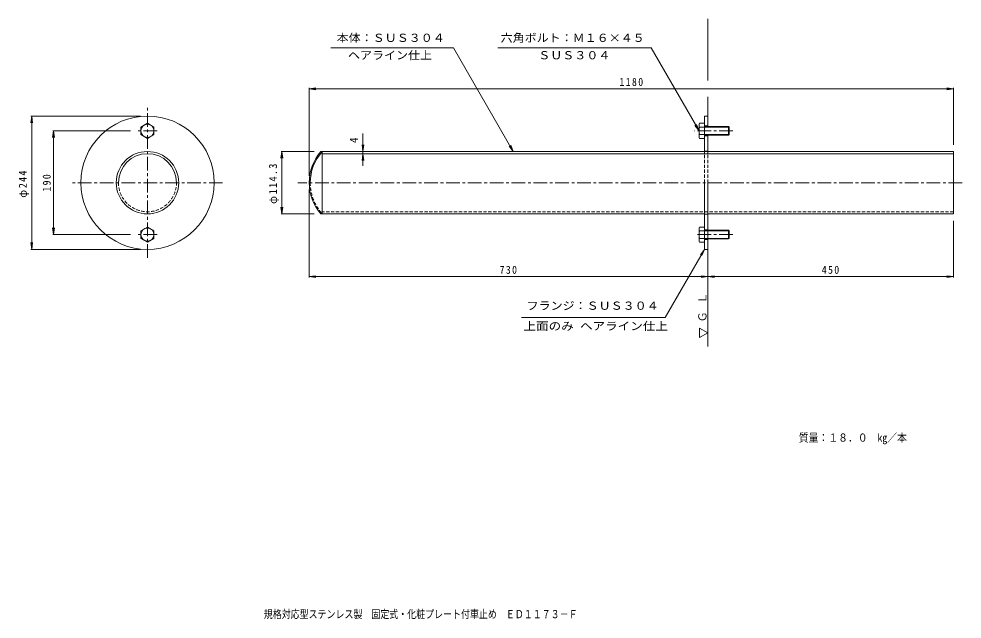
# Model space of a CAD drawing. Units: millimetres, scale not verified. Extents: x -838 to 889, y -694 to 405.
import ezdxf
from ezdxf.enums import TextEntityAlignment as Align

# ---------------------------------------------------------------- set-up
doc = ezdxf.new("R2010")
doc.units = ezdxf.units.MM
doc.header["$LTSCALE"] = 5
doc.linetypes.add('CHAIN1', pattern=[8, 5, -1, 1, -1])
doc.linetypes.add('DASHED1', pattern=[1.8, 1.2, -0.6])
for name, color, linetype, lineweight in [('0-1_躯体', 2, 'Continuous', 9), ('0-2_仕上', 3, 'Continuous', 9), ('0-3_建具', 2, 'Continuous', 9), ('0-4_その他', 7, 'Continuous', 9), ('0-6_ハッチ', 6, 'Continuous', 9), ('0-E', 7, 'Continuous', 9)]:
    doc.layers.add(name, color=color, linetype=linetype, lineweight=lineweight)
doc.layers.add('0-5_寸法', color=2, linetype='Continuous')
doc.layers.add('F-5_F-5ﾚｲﾔ', color=6, linetype='Continuous')
doc.styles.add('ＭＳ ゴシック', font='')
doc.styles.get('ＭＳ ゴシック').set_extended_font_data('MS Gothic')

msp = doc.modelspace()

# ---------------------------------------------------------------- linework, layer by layer
at = {"layer": '0-1_躯体'}
for p, q in [((417.74, 227.222), (417.74, 162.372)), ((417.74, 227.222), (423.74, 227.222)), ((423.74, 227.222), (423.74, 208.222)), ((423.74, 209.222), (417.74, 209.222)), ((423.74, 191.222), (417.74, 191.222)), ((423.74, 192.222), (423.74, 162.372)), ((423.74, 162.972), (417.74, 162.972)), ((417.74, 105.222), (417.74, -16.778)), ((423.74, 105.222), (423.74, -16.778)), ((423.74, -16.778), (417.74, -16.778))]:
    msp.add_line(p, q, dxfattribs=at)
at = {"layer": '0-1_躯体', "linetype": 'DASHED1'}
for p, q in [((417.74, 105.222), (417.74, 162.372)), ((423.74, 105.222), (423.74, 162.372)), ((423.74, 47.472), (417.74, 47.472)), ((423.74, 19.222), (417.74, 19.222)), ((423.74, 1.222), (417.74, 1.222))]:
    msp.add_line(p, q, dxfattribs=at)
at = {"layer": '0-1_躯体'}
msp.add_circle((-602.412, 105.222), 122, dxfattribs=at)
at = {"layer": '0-2_仕上', "linetype": 'CHAIN1'}
for p, q in [((-602.412, -32.481), (-602.412, 242.925)), ((-464.708, 105.222), (-740.115, 105.222)), ((889.452, 105.222), (-327.115, 105.222))]:
    msp.add_line(p, q, dxfattribs=at)
at = {"layer": '0-2_仕上'}
for p, q in [((873.74, 162.372), (-284.692, 162.372)), ((-282.76, 48.072), (-282.76, 162.372)), ((873.74, 158.372), (-282.76, 158.372)), ((873.74, 48.072), (873.74, 162.372)), ((417.74, 48.072), (-284.692, 48.072)), ((873.74, 48.072), (423.74, 48.072))]:
    msp.add_line(p, q, dxfattribs=at)
at = {"layer": '0-2_仕上', "linetype": 'DASHED1'}
msp.add_line((873.74, 52.072), (-282.76, 52.072), dxfattribs=at)
at = {"layer": '0-2_仕上'}
msp.add_circle((-602.412, 105.222), 57.15, dxfattribs=at)
for centre, radius, start, end in [((-602.412, 105.222), 53.15, 0, 180), ((-219.76, 105.222), 86.5, 138.6472, 221.3528), ((-219.76, 105.222), 84.5, 138.20741, 180)]:
    msp.add_arc(centre, radius, start, end, dxfattribs=at)
at = {"layer": '0-2_仕上', "linetype": 'DASHED1'}
for centre, radius, end in [((-602.412, 105.222), 53.15, 0), ((-219.76, 105.222), 84.5, 221.79259)]:
    msp.add_arc(centre, radius, 180, end, dxfattribs=at)
at = {"layer": '0-3_建具'}
for p, q in [((407.74, 210.91), (407.74, 189.534)), ((408.753, 214.072), (417.74, 214.072)), ((417.74, 186.372), (417.74, 214.072)), ((417.74, 208.222), (461.658, 208.222)), ((462.74, 207.139), (461.658, 208.222)), ((461.658, 208.222), (461.658, 192.222)), ((408.754, 207.139), (462.74, 207.139)), ((408.754, 193.305), (462.74, 193.305)), ((417.74, 192.222), (461.658, 192.222)), ((461.658, 192.222), (462.74, 193.305)), ((462.74, 193.305), (462.74, 207.139)), ((408.753, 186.372), (417.74, 186.372)), ((407.74, 20.91), (407.74, -0.466)), ((408.753, 24.072), (417.74, 24.072)), ((417.74, -3.628), (417.74, 24.072)), ((423.74, 18.222), (461.658, 18.222)), ((462.74, 17.14), (461.658, 18.222)), ((461.658, 18.222), (461.658, 2.222)), ((408.754, 17.14), (417.74, 17.14)), ((408.754, 3.305), (417.74, 3.305)), ((423.74, 17.14), (462.74, 17.14)), ((423.74, 3.305), (462.74, 3.305)), ((423.74, 2.222), (461.658, 2.222)), ((461.658, 2.222), (462.74, 3.305)), ((462.74, 3.305), (462.74, 17.14)), ((408.753, -3.628), (417.74, -3.628))]:
    msp.add_line(p, q, dxfattribs=at)
at = {"layer": '0-3_建具', "linetype": 'CHAIN1'}
for p, q in [((-584.402, 200.222), (-621.196, 200.222)), ((469.787, 200.222), (399.609, 200.222)), ((-584.402, 10.222), (-621.196, 10.222)), ((469.787, 10.222), (402.747, 10.222))]:
    msp.add_line(p, q, dxfattribs=at)
at = {"layer": '0-3_建具', "linetype": 'DASHED1'}
for p, q in [((423.74, 18.222), (417.74, 18.222)), ((423.74, 17.14), (417.74, 17.14)), ((423.74, 3.305), (417.74, 3.305)), ((423.74, 2.222), (417.74, 2.222))]:
    msp.add_line(p, q, dxfattribs=at)
at = {"layer": '0-3_建具'}
for points in [[(-590.467, 207.118), (-602.462, 214.043), (-614.456, 207.118), (-614.456, 193.268), (-602.462, 186.343), (-590.467, 193.268)], [(-590.467, 17.118), (-602.462, 24.043), (-614.456, 17.118), (-614.456, 3.268), (-602.462, -3.657), (-590.467, 3.268)]]:
    msp.add_lwpolyline(points, close=True, dxfattribs=at)
for centre in [(-602.462, 200.193), (-602.462, 10.193)]:
    msp.add_circle(centre, 11.995, dxfattribs=at)
for centre, radius, start, end in [((414.129, 210.606), 6.396, 147.18501, 212.8159), ((414.129, 189.838), 6.396, 147.1841, 212.81499), ((431.854, 200.222), 24.114, 163.32944, 196.67056), ((414.129, 20.606), 6.396, 147.18501, 212.8159), ((414.129, -0.162), 6.396, 147.1841, 212.81499), ((431.854, 10.222), 24.114, 163.32944, 196.67056)]:
    msp.add_arc(centre, radius, start, end, dxfattribs=at)
at = {"layer": '0-4_その他'}
for p, q in [((-306.26, 277.222), (-293.867, 278.854)), ((-306.26, 117.722), (-306.26, 278.722)), ((-306.26, 277.222), (873.74, 277.222)), ((-306.26, 277.222), (-293.867, 275.59)), ((873.74, 277.222), (861.347, 278.854)), ((873.74, 277.222), (861.347, 275.59)), ((873.74, 174.872), (873.74, 278.722)), ((-814.412, 227.222), (-816.043, 214.829)), ((-614.912, 227.222), (-815.912, 227.222)), ((-814.412, -16.778), (-814.412, 227.222)), ((-814.412, 227.222), (-812.78, 214.829)), ((-774.412, 200.222), (-776.043, 187.829)), ((-633.696, 200.222), (-775.912, 200.222)), ((-774.412, 10.222), (-774.412, 200.222)), ((-774.412, 200.222), (-772.78, 187.829)), ((-207.76, 195.275), (-207.76, 136.054)), ((-207.76, 162.372), (-209.392, 174.765)), ((-207.76, 162.372), (-206.128, 174.765)), ((-356.26, 162.372), (-357.892, 149.979)), ((-297.192, 162.372), (-357.76, 162.372)), ((-356.26, 48.072), (-356.26, 162.372)), ((-356.26, 162.372), (-354.628, 149.979)), ((-207.76, 158.372), (-209.392, 145.979)), ((-207.76, 158.372), (-206.128, 145.979)), ((-306.26, 92.722), (-306.26, -68.278)), ((-356.26, 48.072), (-357.892, 60.465)), ((-356.26, 48.072), (-354.628, 60.465)), ((-297.192, 48.072), (-357.76, 48.072)), ((873.74, 35.572), (873.74, -68.278)), ((-774.412, 10.222), (-776.043, 22.615)), ((-774.412, 10.222), (-772.78, 22.615)), ((-633.696, 10.222), (-775.912, 10.222)), ((-814.412, -16.778), (-816.043, -4.385)), ((-614.912, -16.778), (-815.912, -16.778)), ((-814.412, -16.778), (-812.78, -4.385)), ((-306.26, -66.778), (-293.867, -65.146)), ((-306.26, -66.778), (423.74, -66.778)), ((-306.26, -66.778), (-293.867, -68.409)), ((423.74, -66.778), (411.347, -65.146)), ((423.74, -66.778), (411.347, -68.409)), ((423.74, -66.778), (436.133, -65.146)), ((423.74, -66.778), (873.74, -66.778)), ((423.74, -66.778), (436.133, -68.409)), ((873.74, -66.778), (861.347, -65.146)), ((873.74, -66.778), (861.347, -68.409)), ((423.74, -169.778), (408.74, -161.118)), ((408.74, -178.438), (408.74, -161.118)), ((423.74, -169.778), (408.74, -178.438))]:
    msp.add_line(p, q, dxfattribs=at)
at = {"layer": '0-6_ハッチ'}
for p, q in [((423.74, 292.222), (423.74, 405.222)), ((423.74, 227.222), (423.74, 262.222)), ((423.74, -194.778), (423.74, -16.778))]:
    msp.add_line(p, q, dxfattribs=at)
at = {"layer": '0-E'}
for p, q in [((-266.691, 352.222), (-42.12, 352.222)), ((67.49, 162.372), (-42.12, 352.222)), ((39.335, 352.222), (319.983, 352.222)), ((407.74, 200.222), (319.983, 352.222)), ((407.74, 200.222), (400.13, 210.139)), ((407.74, 200.222), (402.956, 211.771)), ((67.49, 162.372), (62.706, 173.921)), ((67.49, 162.372), (59.88, 172.289)), ((417.74, -16.778), (345.571, -141.778)), ((417.74, -16.778), (410.131, -26.695)), ((417.74, -16.778), (412.957, -28.326)), ((82.739, -141.778), (345.571, -141.778))]:
    msp.add_line(p, q, dxfattribs=at)

# ---------------------------------------------------------------- texts
at = {"layer": '0-4_その他', "color": 2, "style": 'ＭＳ ゴシック'}
msp.add_text('4', height=14.66, rotation=90, dxfattribs=at).set_placement((-212.76, 177.984), align=Align.BOTTOM_LEFT)
for s, width, p in [('フランジ：ＳＵＳ３０４', 1.1, (91.834, -131.811)), ('上面のみ ヘアライン仕上', 1.15, (86.209, -169.101))]:
    msp.add_text(s, height=14.66, dxfattribs=dict(at, width=width)).set_placement(p, align=Align.BOTTOM_LEFT)
at = {"layer": '0-4_その他', "color": 2, "char_height": 14.66, "attachment_point": 7, "style": 'ＭＳ ゴシック'}
for s, insert in [('\\T1.28;\\W0.9;1180', (261.865, 282.222)), ('\\T1.27;\\W0.9;730', (42.49, -61.778)), ('\\T1.27;\\W0.9;450', (632.49, -61.778))]:
    msp.add_mtext(s, dxfattribs=dict(at, insert=insert))
at = {"layer": '0-4_その他', "color": 2, "char_height": 14.66, "attachment_point": 7, "rotation": 90, "style": 'ＭＳ ゴシック'}
for s, insert in [('\\T1.23;\\W0.95;φ114.3', (-361.26, 66.472)), ('\\T1.21;\\W0.95;φ244', (-819.412, 77.722)), ('\\T1.27;\\W0.9;190', (-779.412, 88.972)), ('\\T1.15;Ｇ\\~Ｌ', (421.537, -150.403))]:
    msp.add_mtext(s, dxfattribs=dict(at, insert=insert))
at = {"layer": '0-5_寸法', "style": 'ＭＳ ゴシック', "width": 0.9}
msp.add_text('質量：１８．０\u3000kg／本', height=14.66, dxfattribs=at).set_placement((590.388, -373.356), align=Align.BOTTOM_LEFT)
at = {"layer": '0-E', "color": 2, "style": 'ＭＳ ゴシック', "width": 1.1}
for s, p in [('本体：ＳＵＳ３０４', (-255.938, 358.645)), ('六角ボルト：Ｍ１６×４５', (44.266, 358.645)), ('ヘアライン仕上', (-235.19, 326.784)), ('ＳＵＳ３０４', (113.294, 326.784))]:
    msp.add_text(s, height=14.66, dxfattribs=at).set_placement(p, align=Align.BOTTOM_LEFT)
at = {"layer": 'F-5_F-5ﾚｲﾔ', "style": 'ＭＳ ゴシック', "width": 0.8}
msp.add_text('規格対応型ステンレス製\u3000固定式・化粧プレート付車止め\u3000ＥＤ１１７３－Ｆ', height=14.66, dxfattribs=at).set_placement((-389.442, -696.5), align=Align.BOTTOM_LEFT)

doc.saveas('drawing.dxf')
